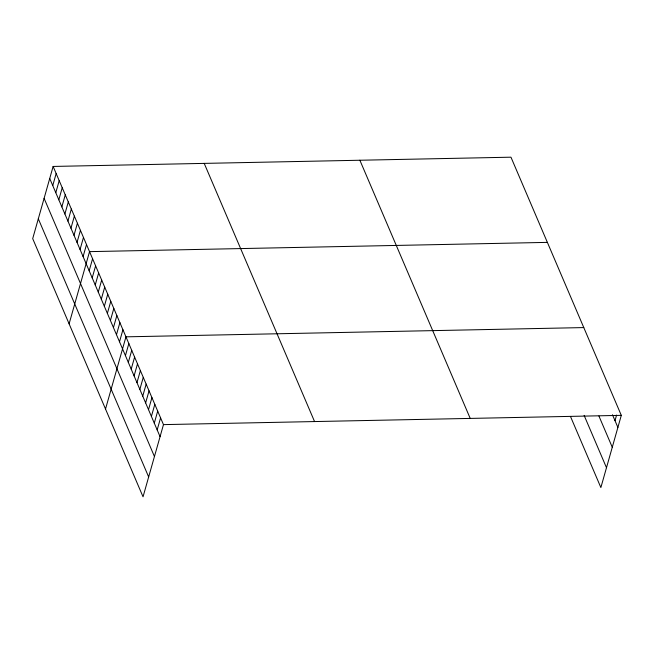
<?xml version="1.0" encoding="UTF-8"?>
<svg xmlns="http://www.w3.org/2000/svg" width="654" height="654" viewBox="0 0 654 654"><rect width="100%" height="100%" fill="white"/><g stroke="black" fill="none" stroke-linecap="round" stroke-linejoin="round"><path stroke-width="0.98" d="M53.129 166.443L32.7 238.645L143.038 496.811L163.475 424.618L53.129 166.443L510.962 157.189L621.3 415.355L600.871 487.557L570.566 416.663M52.753 185.597L56.162 173.539M55.786 192.693L59.203 180.643M58.827 199.789L62.236 187.739M61.86 206.893L65.269 194.843M64.893 213.989L68.302 201.939M67.926 221.093L71.335 209.043M70.959 228.189L74.368 216.139M73.992 235.293L77.409 223.243M77.033 242.389L80.442 230.339M80.066 249.493L83.475 237.435M83.099 256.589L86.508 244.539M69.111 323.836L89.541 251.635L547.373 242.381M89.165 270.789L92.582 258.739M92.206 277.893L95.615 265.835M95.239 284.989L98.648 272.939M98.272 292.093L101.681 280.035M101.305 299.189L104.714 287.139M104.338 306.293L107.747 294.235M107.37 313.389L110.788 301.339M110.412 320.485L113.821 308.435M113.444 327.589L116.853 315.539M116.477 334.684L119.886 322.635M119.51 341.789L122.919 329.739M105.523 409.036L125.96 336.835L583.785 327.58M125.429 355.637L128.846 343.587M128.315 362.39L131.732 350.34M131.201 369.142L134.618 357.092M134.086 375.895L137.504 363.845M136.972 382.647L140.389 370.597M139.858 389.4L143.275 377.35M142.744 396.152L146.161 384.102M145.629 402.905L149.047 390.855M148.515 409.657L151.932 397.607M151.401 416.41L154.818 404.36M154.287 423.163L157.704 411.113M157.173 429.915L160.59 417.865M615.005 420.661L616.575 415.094M163.475 424.618L621.3 415.355M612.479 414.75L617.891 427.414M598.925 416.034L612.275 447.262M584.12 415.38L606.487 467.708M359.872 160.238L470.218 418.413M204.212 163.386L314.558 421.56M49.72 178.493L160.067 436.668M44.104 198.342L154.442 456.517M38.316 218.796L148.662 476.962"/></g></svg>
